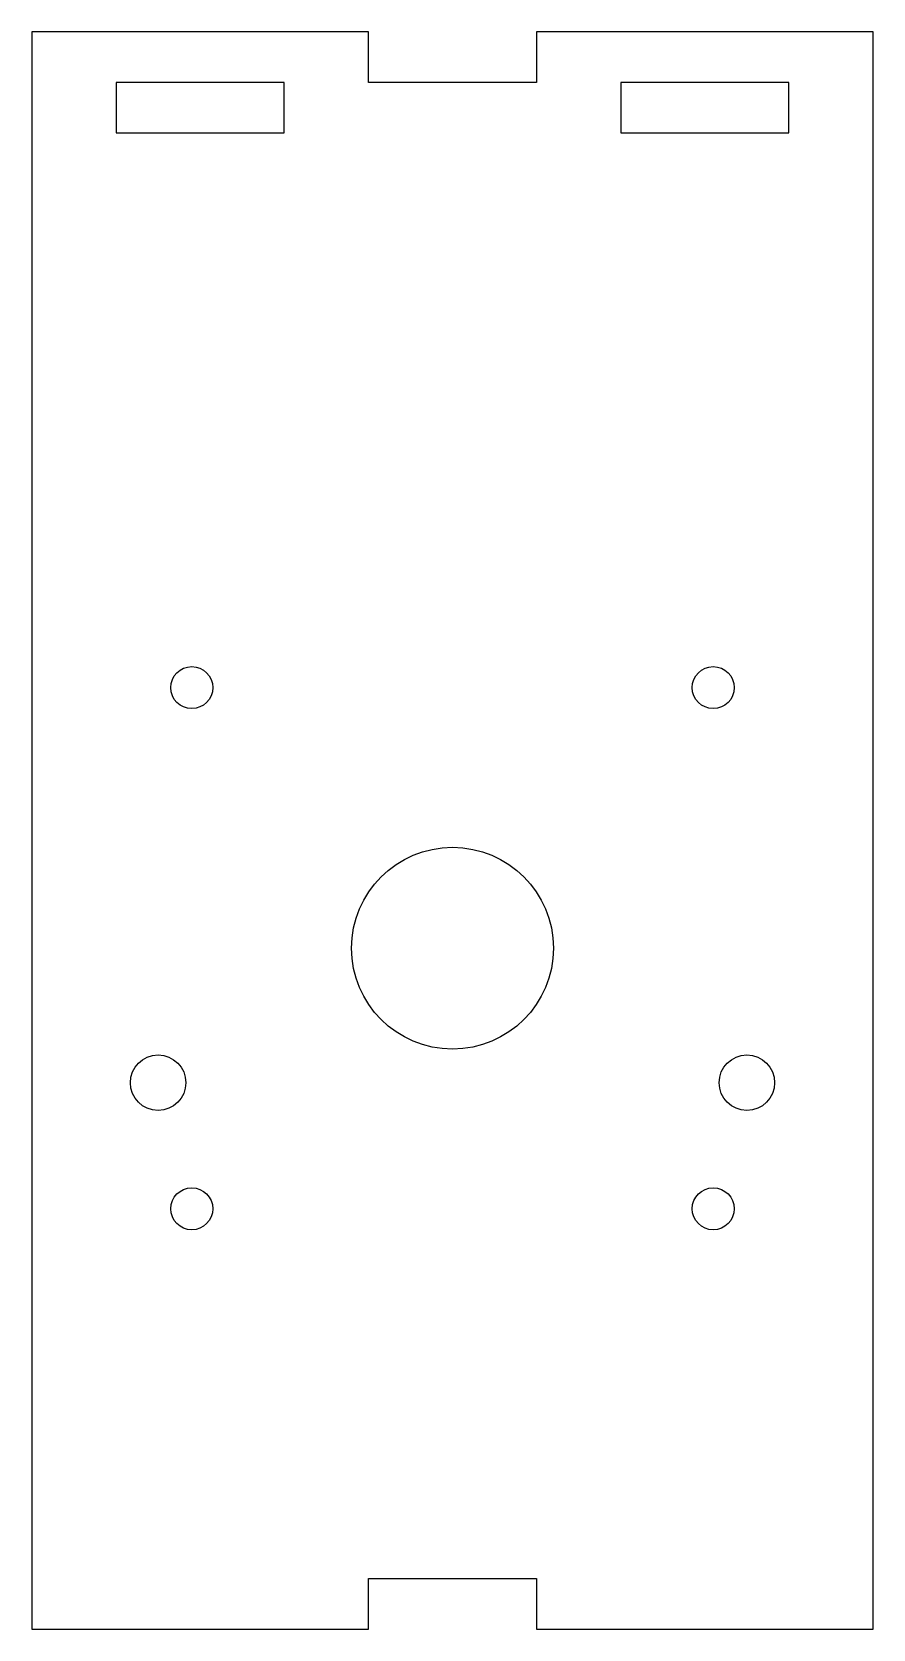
# Model space of a CAD drawing. Header units: millimetres. Extents: x -25 to 25, y -40.5 to 54.5.
import ezdxf

# ---------------------------------------------------------------- set-up
doc = ezdxf.new("R2010")
doc.units = ezdxf.units.MM

msp = doc.modelspace()

# ---------------------------------------------------------------- linework, layer by layer
at = {"color": 7, "linetype": 'Continuous', "lineweight": 25}
for p, q in [((-25, 54.5), (-25, -40.5)), ((-5, 54.5), (-25, 54.5)), ((-5, 51.5), (-5, 54.5)), ((25, 54.5), (5, 54.5)), ((5, 54.5), (5, 51.5)), ((25, -40.5), (25, 54.5)), ((-10, 51.5), (-20, 51.5)), ((-20, 51.5), (-20, 48.5)), ((-10, 48.5), (-10, 51.5)), ((5, 51.5), (-5, 51.5)), ((20, 51.5), (10, 51.5)), ((10, 51.5), (10, 48.5)), ((20, 48.5), (20, 51.5)), ((-20, 48.5), (-10, 48.5)), ((10, 48.5), (20, 48.5)), ((-5, -37.5), (5, -37.5)), ((-5, -40.5), (-5, -37.5)), ((5, -37.5), (5, -40.5)), ((-25, -40.5), (-5, -40.5)), ((5, -40.5), (25, -40.5))]:
    msp.add_line(p, q, dxfattribs=at)
for centre, radius in [((-15.5, 15.5), 1.25), ((15.5, 15.5), 1.25), ((0, 0), 6), ((-17.5, -8), 1.65), ((17.5, -8), 1.65), ((15.5, -15.5), 1.25), ((-15.5, -15.5), 1.25)]:
    msp.add_circle(centre, radius, dxfattribs=at)

doc.saveas('drawing.dxf')
